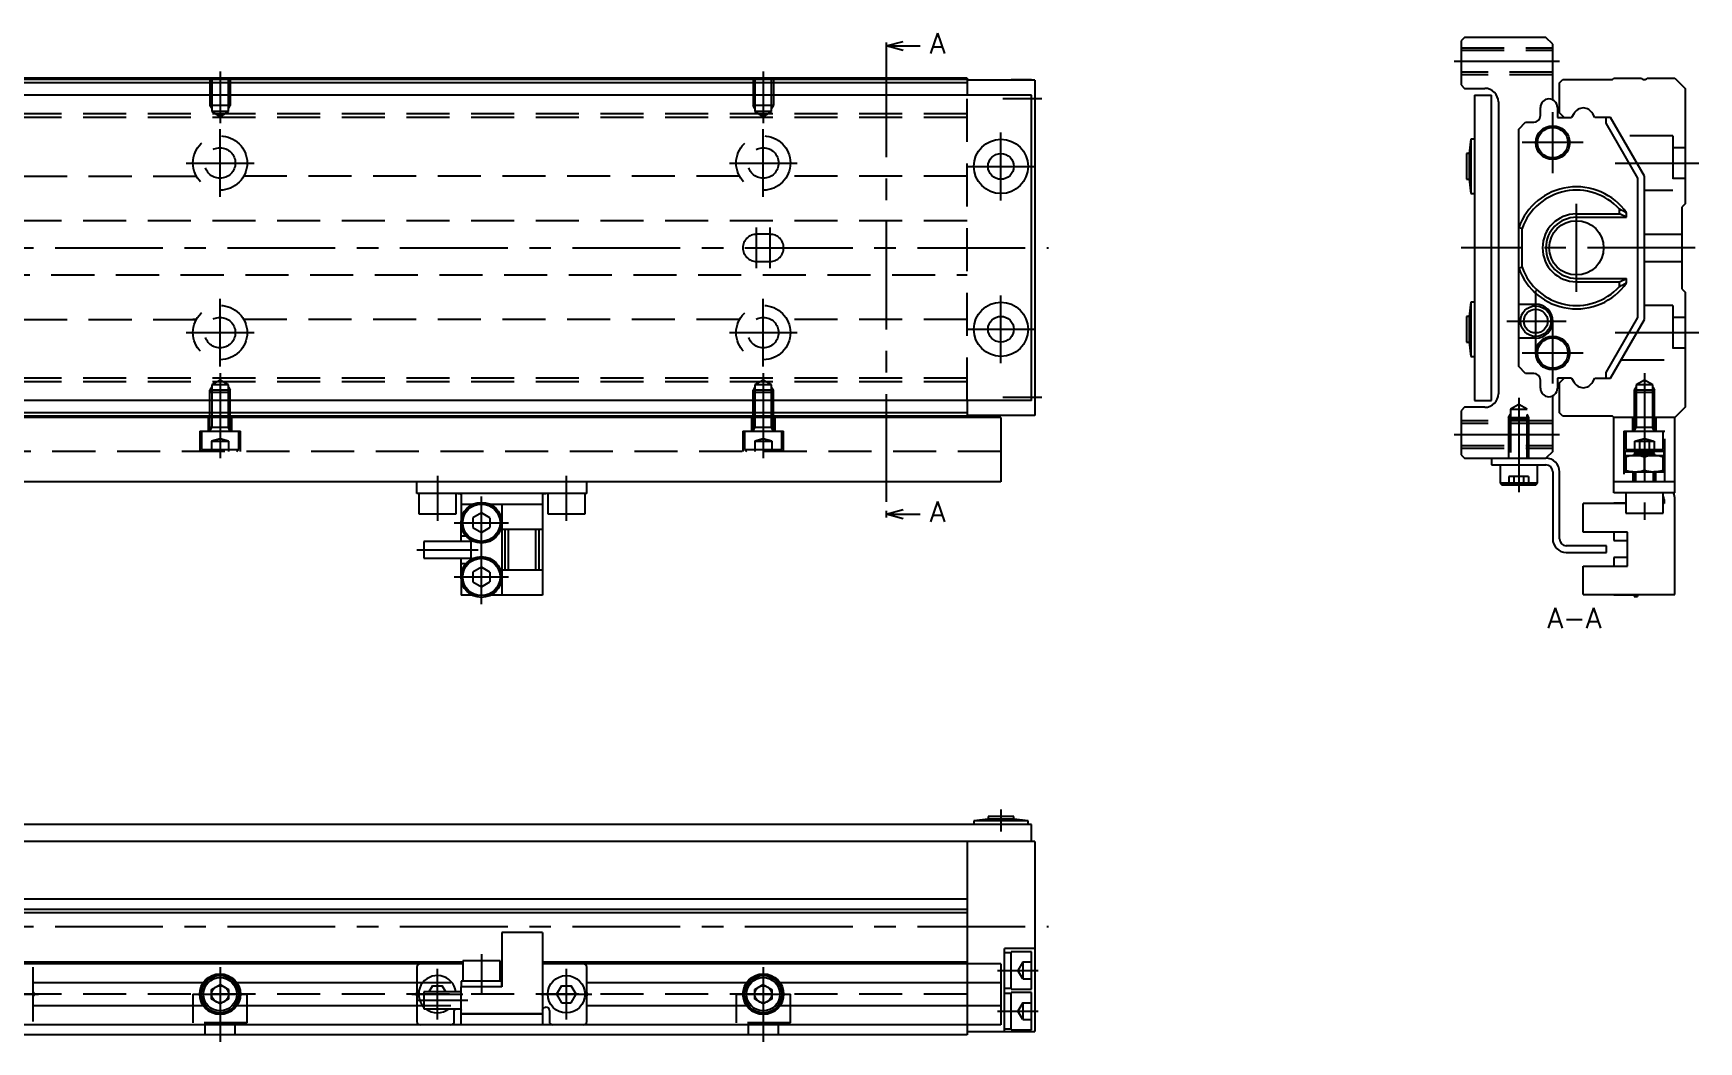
# Model space of a CAD drawing. Extents: x -2 to 443, y -8 to 165.
# Drawn here: x 198 to 443.2, y 9 to 157.6 of the extents above; entities that cross this region are included whole.
import ezdxf

# ---------------------------------------------------------------- set-up
doc = ezdxf.new("R2010")
doc.units = 0
doc.header["$LTSCALE"] = 0.5
doc.linetypes.add('CENTER', pattern=[50.8, 31.75, -6.35, 6.35, -6.35])
doc.linetypes.add('DASHED', pattern=[19.05, 12.7, -6.35])
for name, color, linetype in [('MSM_CENTER', 1, 'CENTER'), ('MSM_CONTINUOUS', 7, 'CONTINUOUS'), ('MSM_DASHED', 4, 'DASHED'), ('MSM_NARROW', 5, 'CONTINUOUS'), ('MSM_PART_NUMBER', 7, 'CONTINUOUS')]:
    doc.layers.add(name, color=color, linetype=linetype)
doc.styles.get("Standard").update_dxf_attribs({"font": 'txt.shx', "height": 1, "bigfont": 'bigfont.shx'})

msp = doc.modelspace()

# ---------------------------------------------------------------- linework, layer by layer
at = {"layer": 'MSM_CENTER'}
for p, q in [((323.59, 155.25), (323.59, 87.25)), ((407.25, 153.5), (422.75, 153.5)), ((225.5, 152), (225.5, 144.37)), ((305.5, 152), (305.5, 144.37)), ((340.8, 148), (346.5, 148)), ((421.75, 137), (421.75, 146)), ((225.5, 133.5), (225.5, 143.5)), ((305.5, 133.5), (305.5, 143.5)), ((340.5, 133), (340.5, 143)), ((426.25, 141.5), (417.25, 141.5)), ((220.5, 138.5), (230.5, 138.5)), ((300.5, 138.5), (310.5, 138.5)), ((335.5, 138), (345.5, 138)), ((430.96, 138.5), (443.25, 138.5)), ((425.25, 119.5), (425.25, 132.5)), ((304.5, 123), (304.5, 129)), ((306.5, 123), (306.5, 129)), ((-2, 126), (347.5, 126)), ((442.75, 126), (408.25, 126)), ((225.5, 108.5), (225.5, 118.5)), ((305.5, 108.5), (305.5, 118.5)), ((340.5, 109), (340.5, 119)), ((419.25, 110.7), (419.25, 119.7)), ((220.5, 113.5), (230.5, 113.5)), ((300.5, 113.5), (310.5, 113.5)), ((335.5, 114), (345.5, 114)), ((415, 115.2), (423.75, 115.2)), ((421.75, 106), (421.75, 115)), ((430.96, 113.5), (443.25, 113.5)), ((426.25, 110.5), (417.25, 110.5)), ((225.5, 107.51), (225.5, 95)), ((305.5, 107.51), (305.5, 95)), ((435.25, 107.51), (435.25, 85.9)), ((340.8, 104), (346.5, 104)), ((416.75, 103.91), (416.75, 90)), ((407.25, 98.5), (422.75, 98.5)), ((257.5, 92.39), (257.5, 85.79)), ((276.5, 85.79), (276.5, 92.39)), ((263.99, 73.49), (263.99, 89.49)), ((259.99, 85.49), (267.99, 85.49)), ((254.5, 81.49), (263.5, 81.49)), ((259.99, 77.49), (267.99, 77.49)), ((340.5, 43.2), (340.5, 40)), ((-2, 26), (347.5, 26)), ((225.5, 20), (225.5, 9)), ((257.5, 12.25), (257.5, 19.75)), ((263.99, 21.9), (263.99, 16.1)), ((276.5, 12.25), (276.5, 19.75)), ((305.5, 20), (305.5, 9)), ((340, 19.5), (346, 19.5)), ((191.25, 16), (198.75, 16)), ((221.5, 16), (229.5, 16)), ((253.75, 16), (261.25, 16)), ((254.5, 15.1), (262, 15.1)), ((272.75, 16), (280.25, 16)), ((301.5, 16), (309.5, 16)), ((340, 13.5), (346, 13.5))]:
    msp.add_line(p, q, dxfattribs=at)
at = {"layer": 'MSM_CONTINUOUS'}
for p, q in [((408.75, 157), (408.25, 156.5)), ((420.75, 157), (408.75, 157)), ((421.75, 156), (420.75, 157)), ((323.59, 155.75), (326.09, 156.42)), ((323.59, 156.25), (323.59, 155.25)), ((326.09, 155.08), (323.59, 155.75)), ((323.59, 155.75), (328.59, 155.75)), ((408.25, 156.5), (408.25, 150)), ((421.75, 147.82), (421.75, 156)), ((335.5, 151), (129.2, 151)), ((335.5, 150.8), (129.2, 150.8)), ((335.5, 150.3), (129.2, 150.3)), ((335.5, 151), (335.5, 148.5)), ((345.5, 150.7), (335.5, 150.7)), ((342, 150.7), (342, 150.75)), ((345, 150.75), (342, 150.75)), ((345, 150.7), (345, 150.75)), ((345.5, 150.7), (345.5, 101.3)), ((408.25, 150), (408.75, 149.5)), ((422.75, 150.3), (423.25, 150.8)), ((422.75, 145.9), (422.75, 150.3)), ((423.25, 150.8), (430.55, 150.8)), ((430.55, 150.8), (430.75, 151)), ((430.75, 151), (434.85, 151)), ((435.65, 151), (439.75, 151)), ((439.75, 151), (441.25, 149.5)), ((345, 148.5), (26, 148.5)), ((345, 103.5), (345, 148.5)), ((408.75, 149.5), (411.75, 149.5)), ((410.25, 148.5), (410.25, 103.5)), ((410.25, 148.5), (412.75, 148.5)), ((412.75, 103.5), (412.75, 148.5)), ((413.75, 147.5), (413.75, 104.5)), ((441.25, 149.5), (441.25, 132.5)), ((419.95, 145.5), (419.95, 146.7)), ((422.45, 146.7), (422.45, 145.2)), ((422.45, 145.2), (424.53, 145.2)), ((423.45, 145.2), (422.75, 145.9)), ((424.85, 145.76), (424.53, 145.2)), ((427.97, 145.2), (427.65, 145.76)), ((430.25, 145.2), (427.97, 145.2)), ((429.59, 145.2), (429.59, 144.35)), ((435.25, 136.54), (430.25, 145.2)), ((416.75, 143.5), (417.75, 144.5)), ((416.75, 108.5), (416.75, 143.5)), ((417.75, 144.5), (418.95, 144.5)), ((429.59, 144.35), (434.25, 136.27)), ((409.45, 139.9), (409.05, 139.9)), ((409.05, 139.9), (409.05, 136.1)), ((409.7, 142), (409.45, 139.9)), ((409.45, 139.9), (409.45, 136.1)), ((410.25, 142), (409.7, 142)), ((409.7, 142), (409.7, 134)), ((409.05, 136.1), (409.45, 136.1)), ((409.45, 136.1), (409.7, 134)), ((434.25, 136.27), (434.25, 115.73)), ((435.25, 115.46), (435.25, 136.54)), ((409.7, 134), (410.25, 134)), ((441.25, 132.5), (440.75, 132)), ((425.25, 131), (431.57, 131)), ((425.25, 130.5), (432.63, 130.5)), ((431.57, 131), (431.57, 131.69)), ((432.63, 130.5), (431.57, 131)), ((432.63, 130.5), (432.63, 131.15)), ((440.75, 132), (440.75, 119.98)), ((417.25, 128.87), (416.75, 128.96)), ((417.25, 123.13), (417.25, 128.87)), ((416.75, 123.04), (417.25, 123.13)), ((425.25, 121.5), (432.63, 121.5)), ((425.25, 121), (431.57, 121)), ((431.57, 121), (432.63, 121.5)), ((431.57, 120.31), (431.57, 121)), ((432.63, 120.85), (432.63, 121.5)), ((409.7, 118), (409.45, 115.9)), ((410.25, 118), (409.7, 118)), ((409.7, 118), (409.7, 110)), ((440.75, 119.98), (441.25, 119.48)), ((441.25, 119.48), (441.25, 102.5)), ((409.45, 115.9), (409.05, 115.9)), ((409.05, 115.9), (409.05, 112.1)), ((409.45, 115.9), (409.45, 112.1)), ((416.75, 117.7), (419.25, 117.7)), ((434.25, 115.73), (429.59, 107.65)), ((430.25, 106.8), (435.25, 115.46)), ((409.05, 112.1), (409.45, 112.1)), ((409.45, 112.1), (409.7, 110)), ((419.25, 112.7), (416.75, 112.7)), ((409.7, 110), (410.25, 110)), ((417.75, 107.5), (416.75, 108.5)), ((418.95, 107.5), (417.75, 107.5)), ((419.95, 105.3), (419.95, 106.5)), ((422.45, 106.8), (422.45, 105.3)), ((424.53, 106.8), (422.45, 106.8)), ((422.75, 106.1), (423.45, 106.8)), ((422.75, 101.7), (422.75, 106.1)), ((424.53, 106.8), (424.85, 106.24)), ((427.65, 106.24), (427.97, 106.8)), ((427.97, 106.8), (430.25, 106.8)), ((429.59, 107.65), (429.59, 106.8)), ((345, 103.5), (26, 103.5)), ((335.5, 103.5), (335.5, 101)), ((410.25, 103.5), (412.75, 103.5)), ((421.75, 96), (421.75, 104.18)), ((335.5, 101.7), (129.2, 101.7)), ((335.5, 101.2), (129.2, 101.2)), ((340.5, 101), (129.2, 101)), ((345.5, 101.3), (335.5, 101.3)), ((340.5, 101), (340.5, 91.5)), ((408.75, 102.5), (408.25, 102)), ((408.25, 102), (408.25, 95.5)), ((411.75, 102.5), (408.75, 102.5)), ((423.25, 101.2), (422.75, 101.7)), ((430.55, 101.2), (423.25, 101.2)), ((430.75, 101), (430.55, 101.2)), ((430.75, 101), (430.55, 101.2)), ((430.75, 89.9), (430.75, 101)), ((439.75, 101), (430.75, 101)), ((441.25, 102.5), (439.75, 101)), ((439.75, 89.9), (439.75, 101)), ((421.75, 96), (420.75, 95)), ((438.15, 96), (432.35, 96)), ((432.35, 96), (432.35, 93)), ((433.95, 95.9), (433.75, 95.7)), ((433.75, 95.7), (433.75, 95.4)), ((433.75, 95.7), (436.75, 95.7)), ((433.95, 95.9), (436.55, 95.9)), ((436.75, 95.7), (436.55, 95.9)), ((436.75, 95.4), (436.75, 95.7)), ((438.15, 93), (438.15, 96)), ((408.25, 95.5), (408.75, 95)), ((408.75, 95), (420.75, 95)), ((412.75, 95), (412.75, 94)), ((412.75, 94), (420.75, 94)), ((414, 94), (414, 91.3)), ((419.5, 91.3), (419.5, 94)), ((432.5, 95.4), (438, 95.4)), ((432.5, 95.4), (432.5, 93)), ((435.25, 93.25), (435.25, 95.15)), ((438, 93), (438, 95.4)), ((340.5, 91.5), (115.5, 91.5)), ((254.5, 89.79), (254.5, 91.39)), ((279.5, 89.79), (279.5, 91.39)), ((414, 91.3), (414.3, 91)), ((419.5, 91.3), (414, 91.3)), ((419.2, 91), (414.3, 91)), ((419.2, 91), (419.5, 91.3)), ((421.75, 93), (421.75, 83.1)), ((422.75, 83.1), (422.75, 93)), ((439.75, 91.5), (430.75, 91.5)), ((432.35, 93), (438.15, 93)), ((433.56, 93.01), (433.52, 93.02)), ((433.55, 93), (433.55, 91.5)), ((433.75, 93), (433.75, 91.5)), ((436.94, 93.01), (436.62, 93)), ((436.75, 91.5), (436.75, 93)), ((436.95, 91.5), (436.95, 93)), ((279.5, 89.79), (254.5, 89.79)), ((254.75, 89.79), (254.75, 86.79)), ((260.25, 86.79), (260.25, 89.79)), ((260.5, 89.79), (260.67, 89.79)), ((260.67, 89.79), (260.81, 89.79)), ((260.81, 89.79), (260.92, 89.77)), ((260.92, 89.77), (260.98, 89.72)), ((260.98, 89.72), (261, 89.66)), ((261, 89.66), (261, 85.74)), ((273, 89.66), (273.02, 89.73)), ((273, 89.66), (273, 74.79)), ((273.02, 89.73), (273.1, 89.77)), ((273.1, 89.77), (273.21, 89.79)), ((273.21, 89.79), (273.35, 89.79)), ((273.35, 89.79), (273.5, 89.79)), ((273.75, 89.79), (273.75, 86.79)), ((279.25, 86.79), (279.25, 89.79)), ((426.25, 84.1), (426.25, 88.3)), ((432.5, 88.3), (426.25, 88.3)), ((439.75, 89.9), (430.75, 89.9)), ((430.75, 88.35), (430.75, 88.3)), ((432.5, 88.35), (430.75, 88.35)), ((432.5, 89.9), (432.5, 86.9)), ((438, 86.9), (438, 89.9)), ((438.15, 88.3), (438, 88.3)), ((438.15, 88.9), (438.15, 88.3)), ((439.75, 74.9), (439.75, 88.9)), ((254.75, 86.79), (260.25, 86.79)), ((262.68, 88.19), (261, 88.19)), ((263.99, 86.94), (262.74, 86.22)), ((262.74, 86.22), (262.74, 84.77)), ((265.24, 86.22), (263.99, 86.94)), ((265.24, 86.22), (265.24, 84.77)), ((273, 88.19), (265.3, 88.19)), ((267, 88.19), (267, 74.79)), ((273.75, 86.79), (279.25, 86.79)), ((323.59, 86.75), (326.09, 87.42)), ((323.59, 87.25), (323.59, 86.25)), ((326.09, 86.08), (323.59, 86.75)), ((323.59, 86.75), (328.59, 86.75)), ((432.5, 86.9), (438, 86.9)), ((261, 82.74), (261, 85.25)), ((261.75, 83.49), (261, 83.49)), ((262.74, 84.77), (263.99, 84.05)), ((263.99, 84.05), (265.24, 84.77)), ((273, 84.49), (267, 84.49)), ((267.5, 78.49), (267.5, 84.49)), ((268, 78.49), (268, 84.49)), ((272, 78.49), (272, 84.49)), ((272.5, 78.49), (272.5, 84.49)), ((432.75, 84.1), (426.25, 84.1)), ((430.75, 84.1), (430.75, 82.85)), ((432.75, 79.1), (432.75, 84.1)), ((255.5, 82.74), (255.5, 80.24)), ((262.5, 82.74), (255.5, 82.74)), ((262.5, 80.1), (262.5, 82.89)), ((429.65, 82.1), (423.75, 82.1)), ((423.75, 81.1), (429.65, 81.1)), ((429.65, 81.1), (429.65, 82.1)), ((430.75, 82.85), (432.75, 82.85)), ((255.5, 80.24), (262.5, 80.24)), ((261, 77.74), (261, 80.24)), ((261, 79.49), (261.75, 79.49)), ((263.99, 78.94), (262.74, 78.22)), ((265.24, 78.22), (263.99, 78.94)), ((273, 78.49), (267, 78.49)), ((426.25, 74.9), (426.25, 79.1)), ((426.25, 79.1), (432.75, 79.1)), ((430.75, 80.35), (430.75, 79.1)), ((432.75, 80.35), (430.75, 80.35)), ((261, 77.25), (261, 74.79)), ((262.74, 78.22), (262.74, 76.77)), ((262.74, 76.77), (263.99, 76.05)), ((263.99, 76.05), (265.24, 76.77)), ((265.24, 78.22), (265.24, 76.77)), ((262.68, 74.79), (261, 74.79)), ((273, 74.79), (265.3, 74.79)), ((426.25, 74.9), (439.75, 74.9)), ((430.75, 74.9), (430.75, 74.85)), ((430.75, 74.85), (433.75, 74.85)), ((433.75, 74.9), (433.75, 74.6)), ((433.75, 74.6), (434.25, 74.6)), ((434.25, 74.9), (434.25, 74.6)), ((338.6, 41.8), (336.5, 41.55)), ((338.6, 42.2), (338.6, 41.8)), ((342.4, 42.2), (338.6, 42.2)), ((342.4, 41.8), (338.6, 41.8)), ((342.4, 41.8), (342.4, 42.2)), ((344.5, 41.55), (342.4, 41.8)), ((345, 41), (129.2, 41)), ((336.5, 41.55), (336.5, 41)), ((344.5, 41.55), (336.5, 41.55)), ((344.5, 41), (344.5, 41.55)), ((345, 38.5), (345, 41)), ((345.5, 38.5), (129.2, 38.5)), ((335.5, 38.5), (335.5, 10)), ((345.5, 38.5), (345.5, 10.5)), ((335.5, 30), (143.5, 30)), ((335.5, 28.5), (115.5, 28.5)), ((335.5, 28), (115.5, 28)), ((267, 25.1), (267, 17.1)), ((273, 25.1), (267, 25.1)), ((273, 25.1), (273, 11.5)), ((341, 10.5), (341, 22.75)), ((345.5, 22.75), (341, 22.75)), ((342, 22.1), (341, 22.1)), ((342, 16.75), (342, 22.25)), ((345, 22.25), (342, 22.25)), ((345, 16.75), (345, 22.25)), ((261.24, 20.7), (191.5, 20.7)), ((261.24, 20.5), (191.5, 20.5)), ((198, 12), (198, 20)), ((254.5, 20), (254.5, 12)), ((261.24, 20.9), (261.24, 17.9)), ((266.74, 20.9), (261.24, 20.9)), ((266.74, 17.9), (266.74, 20.9)), ((267, 20.7), (266.74, 20.7)), ((267, 20.5), (266.74, 20.5)), ((335.5, 20.7), (273, 20.7)), ((340.5, 20.5), (273, 20.5)), ((279.5, 12), (279.5, 20)), ((340.5, 20.5), (340.5, 11.5)), ((223.03, 17.7), (198, 17.7)), ((224.25, 16.72), (225.5, 17.44)), ((225.5, 17.44), (226.75, 16.72)), ((259.5, 17.7), (227.97, 17.7)), ((256.78, 17.25), (256.26, 16.35)), ((256.78, 17.25), (258.22, 17.25)), ((258.74, 16.35), (258.22, 17.25)), ((260.99, 17.9), (260.99, 17.1)), ((266.99, 17.9), (260.99, 17.9)), ((266.99, 17.1), (266.99, 17.9)), ((275.78, 17.25), (275.06, 16)), ((275.78, 17.25), (277.22, 17.25)), ((277.94, 16), (277.22, 17.25)), ((303.03, 17.7), (279.5, 17.7)), ((304.25, 16.72), (305.5, 17.44)), ((305.5, 17.44), (306.75, 16.72)), ((340.5, 17.7), (307.97, 17.7)), ((198.18, 16), (198, 16.3)), ((198, 15.7), (198.18, 16)), ((224.25, 15.28), (224.25, 16.72)), ((225.5, 14.56), (224.25, 15.28)), ((226.75, 15.28), (225.5, 14.56)), ((226.75, 16.72), (226.75, 15.28)), ((254.5, 16.3), (254.32, 16)), ((254.32, 16), (254.5, 15.7)), ((261, 16.35), (255.5, 16.35)), ((255.5, 16.35), (255.5, 13.85)), ((267, 17.1), (260.99, 17.1)), ((261, 11.5), (261, 17.1)), ((275.06, 16), (275.78, 14.75)), ((275.78, 14.75), (277.22, 14.75)), ((277.22, 14.75), (277.94, 16)), ((279.68, 16), (279.5, 16.3)), ((279.5, 15.7), (279.68, 16)), ((304.25, 15.28), (304.25, 16.72)), ((305.5, 14.56), (304.25, 15.28)), ((306.75, 15.28), (305.5, 14.56)), ((306.75, 16.72), (306.75, 15.28)), ((341, 16.9), (342, 16.9)), ((342, 16.1), (341, 16.1)), ((342, 16.75), (345, 16.75)), ((342, 10.75), (342, 16.25)), ((345, 16.25), (342, 16.25)), ((345, 10.75), (345, 16.25)), ((223.03, 14.3), (198, 14.3)), ((259.5, 14.3), (227.97, 14.3)), ((255.5, 13.85), (261, 13.85)), ((260, 12), (260, 13.6)), ((260.93, 13.85), (260.98, 13.73)), ((260.98, 13.73), (261, 13.6)), ((261, 13.15), (273, 13.15)), ((261, 13.1), (273, 13.1)), ((261.05, 13.15), (261.05, 13.1)), ((272.95, 13.15), (272.95, 13.1)), ((273, 13.6), (273.02, 13.75)), ((273.02, 13.75), (273.1, 13.89)), ((273.1, 13.89), (273.21, 14)), ((273.21, 14), (273.35, 14.08)), ((273.35, 14.08), (273.5, 14.1)), ((274, 13.6), (274, 12)), ((303.03, 14.3), (279.5, 14.3)), ((340.5, 14.3), (307.97, 14.3)), ((335.5, 11.5), (35.5, 11.5)), ((335.5, 10), (35.5, 10)), ((254.5, 11.5), (198, 11.5)), ((340.5, 11.5), (279.5, 11.5)), ((335.5, 10.5), (345.5, 10.5)), ((341, 10.9), (342, 10.9)), ((342, 10.75), (345, 10.75))]:
    msp.add_line(p, q, dxfattribs=at)
for centre, radius in [((421.75, 141.5), 2.5), ((421.75, 141.5), 2.25), ((340.5, 138), 4), ((340.5, 138), 1.9), ((425.25, 126), 4), ((340.5, 114), 4), ((340.5, 114), 1.9), ((419.25, 115.2), 2.25), ((419.25, 115.2), 1.75), ((421.75, 110.5), 2.5), ((421.75, 110.5), 2.25), ((263.99, 85.49), 3), ((263.99, 85.49), 2.75), ((263.99, 77.49), 3), ((263.99, 77.49), 2.75), ((225.5, 16), 3), ((225.5, 16), 2.75), ((225.5, 16), 2.45), ((225.5, 16), 1.25), ((276.5, 16), 2.75), ((305.5, 16), 3), ((305.5, 16), 2.75), ((305.5, 16), 2.45), ((305.5, 16), 1.25)]:
    msp.add_circle(centre, radius, dxfattribs=at)
for centre, radius, start, end in [((435.25, 151.3), 0.5, 216.8761, 323.1239), ((411.75, 147.5), 2, 0, 90), ((421.2, 146.7), 1.25, 0, 180), ((418.95, 145.5), 1, 270, 0), ((426.37, 144.89), 1.75, 93.7679, 149.9999), ((426.13, 144.89), 1.75, 30.0001, 86.2321), ((425.25, 126), 9, 34.9152, 160.8119), ((425.25, 126), 8.5, 41.9786, 160.2501), ((425.25, 126), 5, 90, 270), ((425.25, 126), 4.5, 90, 270), ((427.09, 121.47), 11.15, 60.2349, 66.3409), ((425.25, 126), 9, 199.1881, 325.0848), ((425.25, 126), 8.5, 199.7499, 318.0214), ((427.18, 130.36), 10.96, 293.6059, 299.8183), ((419.25, 115.2), 2.5, 270, 90), ((418.95, 106.5), 1, 0, 90), ((426.37, 107.12), 1.75, 210.0001, 266.2321), ((426.13, 107.12), 1.75, 273.7679, 329.9999), ((411.75, 104.5), 2, 270, 0), ((421.2, 105.3), 1.25, 180, 0), ((420.75, 93), 2, 0, 90), ((420.75, 93), 1, 0, 90), ((433.87, 91.42), 3.98, 69.7735, 110.2265), ((433.87, 96.97), 3.97, 249.7438, 290.2562), ((436.62, 91.43), 3.97, 69.7438, 110.2562), ((436.62, 96.94), 3.94, 249.5838, 290.4162), ((437.15, 88.9), 1, 0, 31.7883), ((437.15, 88.9), 2.6, 0, 22.6199), ((423.75, 83.1), 2, 180, 270), ((423.75, 83.1), 1, 180, 270), ((255, 20), 0.5, 90, 180), ((279, 20), 0.5, 0, 90), ((257.5, 16), 2.75, 7.312, 223.3418), ((257.5, 16), 2.75, 231.4273, 308.5727), ((260.5, 13.6), 0.5, 150, 180), ((273.5, 13.6), 0.5, 0, 90), ((255, 12), 0.5, 180, 270), ((259.5, 12), 0.5, 270, 0), ((274.5, 12), 0.5, 180, 270), ((279, 12), 0.5, 270, 0)]:
    msp.add_arc(centre, radius, start, end, dxfattribs=at)
at = {"layer": 'MSM_DASHED'}
for p, q in [((408.25, 155.5), (421.75, 155.5)), ((408.25, 155.12), (421.75, 155.12)), ((224, 151), (224, 147)), ((224.2, 150.8), (224.2, 150.8)), ((224.2, 150.8), (224.2, 150.8)), ((224.27, 151), (224.27, 146.08)), ((226.73, 146.08), (226.73, 151)), ((226.8, 150.8), (226.81, 150.82)), ((227, 151), (227, 147)), ((304, 151), (304, 147)), ((304.2, 150.8), (304.2, 150.8)), ((304.27, 151), (304.27, 146.08)), ((306.73, 146.08), (306.73, 151)), ((306.8, 150.8), (306.81, 150.82)), ((307, 151), (307, 147)), ((421.75, 151.88), (408.25, 151.88)), ((421.75, 151.5), (408.25, 151.5)), ((335.5, 103.5), (335.5, 148.5)), ((335.5, 145.76), (136.5, 145.76)), ((335.5, 145.2), (136.5, 145.2)), ((227, 147), (224, 147)), ((224.27, 146.53), (224, 147)), ((226.73, 146.08), (224.27, 146.08)), ((224.27, 146.08), (225.5, 145.37)), ((225.5, 145.37), (226.73, 146.08)), ((226.73, 146.53), (227, 147)), ((307, 147), (304, 147)), ((304.27, 146.53), (304, 147)), ((306.73, 146.08), (304.27, 146.08)), ((304.27, 146.08), (305.5, 145.37)), ((305.5, 145.37), (306.73, 146.08)), ((306.73, 146.53), (307, 147)), ((439.45, 142.5), (431.81, 142.5)), ((439.45, 142.5), (439.45, 134.5)), ((441.25, 140.75), (439.45, 140.75)), ((148.99, 136.54), (222.01, 136.54)), ((302.01, 136.54), (228.99, 136.54)), ((335.5, 136.54), (308.99, 136.54)), ((439.45, 136.25), (441.25, 136.25)), ((435.25, 134.5), (439.45, 134.5)), ((335.5, 130), (143.5, 130)), ((306.5, 128), (304.5, 128)), ((435.25, 128), (440.75, 128)), ((304.5, 124), (306.5, 124)), ((435.25, 124), (440.75, 124)), ((143.5, 122), (335.5, 122)), ((148.99, 115.46), (222.01, 115.46)), ((222.01, 115.46), (221.48, 115.46)), ((302.01, 115.46), (228.99, 115.46)), ((335.5, 115.46), (308.99, 115.46)), ((439.45, 117.5), (435.25, 117.5)), ((439.45, 117.5), (439.45, 109.5)), ((441.25, 115.75), (439.45, 115.75)), ((439.45, 111.25), (441.25, 111.25)), ((431.81, 109.5), (439.45, 109.5)), ((335.5, 106.8), (136.5, 106.8)), ((335.5, 106.24), (136.5, 106.24)), ((224.27, 105.47), (224, 105)), ((225.5, 106.51), (224.27, 105.8)), ((224.27, 105.8), (224.27, 99.5)), ((226.73, 105.8), (224.27, 105.8)), ((226.73, 105.8), (225.5, 106.51)), ((226.73, 99.5), (226.73, 105.8)), ((226.73, 105.47), (227, 105)), ((304.27, 105.47), (304, 105)), ((305.5, 106.51), (304.27, 105.8)), ((304.27, 105.8), (304.27, 99.5)), ((306.73, 105.8), (304.27, 105.8)), ((306.73, 105.8), (305.5, 106.51)), ((306.73, 99.5), (306.73, 105.8)), ((306.73, 105.47), (307, 105)), ((434.02, 105.47), (433.75, 105)), ((435.25, 106.51), (434.02, 105.8)), ((436.48, 105.8), (434.02, 105.8)), ((434.02, 105.8), (434.02, 99.5)), ((436.48, 105.8), (435.25, 106.51)), ((436.48, 99.5), (436.48, 105.8)), ((436.48, 105.47), (436.75, 105)), ((224, 99), (224, 105)), ((227, 105), (224, 105)), ((224.27, 105), (224, 104.73)), ((224, 104.73), (227, 104.73)), ((227, 104.73), (226.73, 105)), ((227, 99), (227, 105)), ((304, 99), (304, 105)), ((307, 105), (304, 105)), ((304.27, 105), (304, 104.73)), ((304, 104.73), (307, 104.73)), ((307, 104.73), (306.73, 105)), ((307, 99), (307, 105)), ((433.75, 105), (433.75, 99)), ((436.75, 105), (433.75, 105)), ((434.02, 105), (433.75, 104.73)), ((433.75, 104.73), (436.75, 104.73)), ((436.75, 104.73), (436.48, 105)), ((436.75, 99), (436.75, 105)), ((223.75, 101), (223.75, 99)), ((227.25, 99), (227.25, 101)), ((303.75, 101), (303.75, 99)), ((307.25, 99), (307.25, 101)), ((415.25, 101), (415.52, 101.47)), ((415.25, 101), (415.25, 95)), ((415.25, 101), (418.25, 101)), ((415.52, 101), (415.25, 100.73)), ((415.25, 100.73), (418.25, 100.73)), ((416.75, 102.91), (415.52, 102.2)), ((415.52, 102.2), (415.52, 95)), ((415.52, 102.2), (417.98, 102.2)), ((417.98, 102.2), (416.75, 102.91)), ((417.98, 95), (417.98, 102.2)), ((418.25, 101), (417.98, 101.47)), ((418.25, 100.73), (417.98, 101)), ((418.25, 95), (418.25, 101)), ((433.5, 101), (433.5, 99)), ((437, 99), (437, 101)), ((222.5, 99), (228.5, 99)), ((222.5, 99), (222.5, 96)), ((222.75, 99), (222.75, 96.3)), ((227, 99.5), (224, 99.5)), ((224, 99), (224.27, 99.5)), ((227, 99), (226.73, 99.5)), ((228.25, 96.3), (228.25, 99)), ((228.5, 96), (228.5, 99)), ((302.5, 99), (308.5, 99)), ((302.5, 99), (302.5, 96)), ((302.75, 99), (302.75, 96.3)), ((307, 99.5), (304, 99.5)), ((304, 99), (304.27, 99.5)), ((307, 99), (306.73, 99.5)), ((308.25, 96.3), (308.25, 99)), ((308.5, 96), (308.5, 99)), ((421.75, 100.5), (408.25, 100.5)), ((421.75, 100.12), (408.25, 100.12)), ((432.25, 99), (432.25, 91.5)), ((432.25, 99), (438.25, 99)), ((432.5, 99), (432.5, 96.3)), ((436.75, 99.5), (433.75, 99.5)), ((433.75, 99), (434.06, 99.5)), ((436.75, 99), (436.44, 99.5)), ((438, 96.3), (438, 99)), ((438.25, 91.5), (438.25, 99)), ((340.5, 96), (30.5, 96)), ((222.75, 96.3), (223.05, 96)), ((222.75, 96.3), (228.25, 96.3)), ((225.5, 97.83), (224.25, 97.5)), ((224.25, 97.5), (224.25, 96)), ((224.25, 97.5), (226.75, 97.5)), ((226.75, 97.5), (225.5, 97.83)), ((225.5, 97.5), (225.5, 96)), ((226.75, 97.5), (226.75, 96)), ((227.95, 96), (228.25, 96.3)), ((302.75, 96.3), (303.05, 96)), ((302.75, 96.3), (308.25, 96.3)), ((305.5, 97.83), (304.25, 97.5)), ((304.25, 97.5), (304.25, 96)), ((304.25, 97.5), (306.75, 97.5)), ((306.75, 97.5), (305.5, 97.83)), ((305.5, 97.5), (305.5, 96)), ((306.75, 97.5), (306.75, 96)), ((307.95, 96), (308.25, 96.3)), ((408.25, 96.88), (421.75, 96.88)), ((408.25, 96.5), (421.75, 96.5)), ((432.5, 96.3), (432.8, 96)), ((432.5, 96.3), (438, 96.3)), ((433.81, 97.5), (433.81, 96)), ((433.81, 97.5), (436.69, 97.5)), ((435.25, 97.83), (434, 97.5)), ((434.53, 97.5), (434.53, 96)), ((436.5, 97.5), (435.25, 97.83)), ((435.97, 97.5), (435.97, 96)), ((436.69, 97.5), (436.69, 96)), ((437.7, 96), (438, 96.3)), ((415.31, 92.3), (415.31, 91)), ((418.19, 92.3), (415.31, 92.3)), ((416.03, 92.3), (416.03, 91)), ((417.47, 92.3), (417.47, 91)), ((418.19, 92.3), (418.19, 91)), ((335.5, 20.5), (335.5, 11.5)), ((343.7, 20.75), (342.98, 19.5)), ((343.7, 20.75), (345, 20.75)), ((343.7, 20.75), (343.7, 18.25)), ((343.7, 18.25), (342.98, 19.5)), ((343.7, 19.5), (345, 19.5)), ((343.7, 18.25), (345, 18.25)), ((335.5, 16), (35.5, 16)), ((221.5, 16), (221.5, 11.8)), ((229.5, 11.8), (229.5, 16)), ((301.5, 16), (301.5, 11.8)), ((309.5, 11.8), (309.5, 16)), ((343.7, 14.75), (342.98, 13.5)), ((343.7, 14.75), (345, 14.75)), ((343.7, 14.75), (343.7, 12.25)), ((343.7, 12.25), (342.98, 13.5)), ((343.7, 13.5), (345, 13.5)), ((229.5, 11.8), (221.5, 11.8)), ((223.25, 11.8), (223.25, 10)), ((227.75, 10), (227.75, 11.8)), ((309.5, 11.8), (301.5, 11.8)), ((303.25, 11.8), (303.25, 10)), ((307.75, 10), (307.75, 11.8)), ((343.7, 12.25), (345, 12.25))]:
    msp.add_line(p, q, dxfattribs=at)
for centre, radius in [((225.5, 138.5), 4), ((305.5, 138.5), 4), ((225.5, 138.5), 2.25), ((305.5, 138.5), 2.25), ((225.5, 113.5), 4), ((225.5, 113.5), 2.25), ((305.5, 113.5), 4), ((305.5, 113.5), 2.25)]:
    msp.add_circle(centre, radius, dxfattribs=at)
for centre, start, end in [((304.5, 126), 90, 270), ((306.5, 126), 270, 90)]:
    msp.add_arc(centre, 2, start, end, dxfattribs=at)
at = {"layer": 'MSM_NARROW'}
for p, q in [((433.95, 95.9), (433.95, 95.4)), ((436.55, 95.9), (436.55, 95.4)), ((433.95, 93), (433.95, 91.5)), ((436.55, 93), (436.55, 91.5))]:
    msp.add_line(p, q, dxfattribs=at)

# ---------------------------------------------------------------- texts
at = {"layer": 'MSM_PART_NUMBER'}
for s, p in [('A', (330.01, 154.62)), ('A', (330.01, 85.62)), ('A-A', (420.94, 69.94))]:
    msp.add_text(s, height=3, dxfattribs=at).set_placement(p)

doc.saveas('drawing.dxf')
